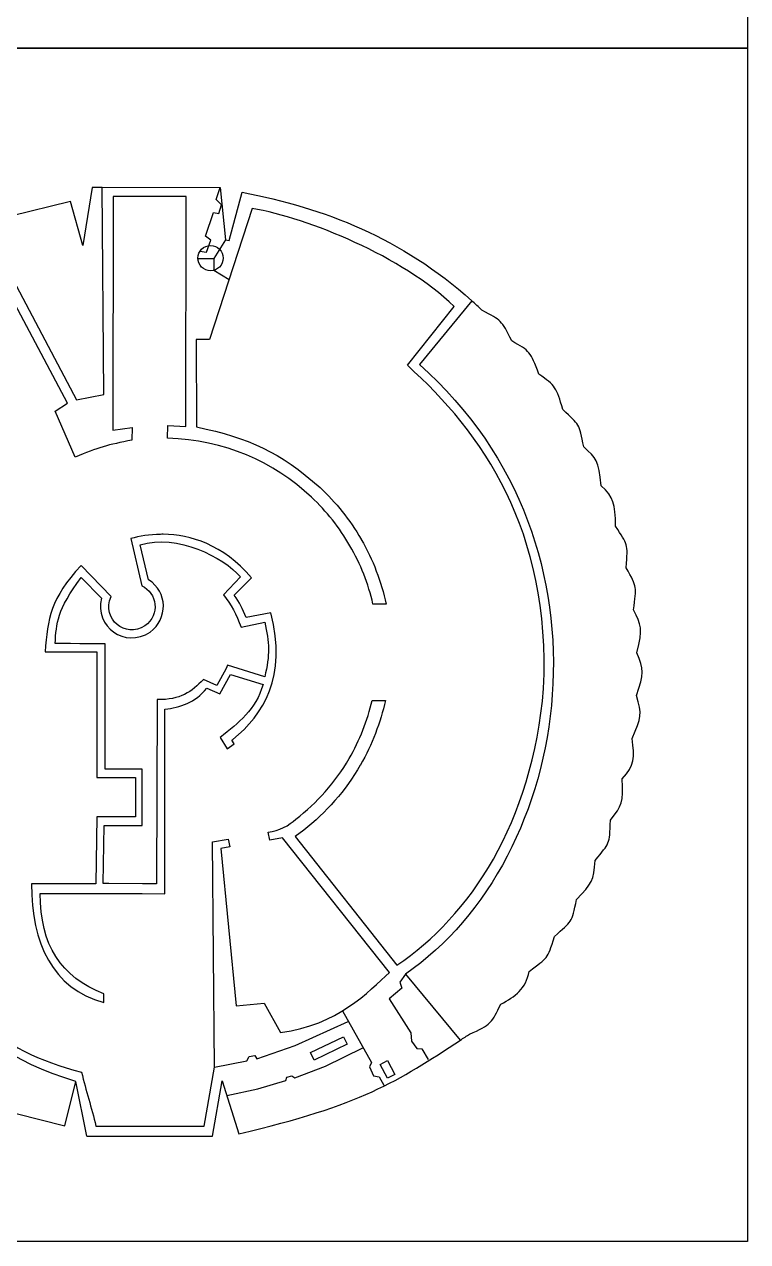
# Model space of a CAD drawing. Extents: x 150 to 1095, y 195 to 1062.
# Drawn here: x 768.1 to 949.8, y 194.9 to 500.8 of the extents above; entities that cross this region are included whole.
import ezdxf

# ---------------------------------------------------------------- set-up
doc = ezdxf.new("R2010")
doc.units = 0
doc.layers.add('Calque_1', color=7, linetype='CONTINUOUS')

msp = doc.modelspace()

# ---------------------------------------------------------------- linework, layer by layer
at = {"layer": 'Calque_1', "color": 1}
for p, q in [((949.8178, 794.68376), (949.8178, 494.78376)), ((949.8178, 494.78376), (549.86781, 494.78376)), ((549.86781, 494.78376), (949.8178, 494.78376)), ((949.8178, 494.78376), (949.8178, 194.88376)), ((778.90968, 405.57123), (748.76062, 462.24012)), ((785.08407, 459.82368), (782.79717, 445.21328)), ((788.07147, 407.77369), (787.60537, 459.84229)), ((787.60537, 459.84229), (817.22727, 459.82329)), ((817.22727, 459.82329), (818.62487, 446.61039)), ((779.62097, 456.26638), (764.62937, 452.58198)), ((782.79717, 445.21328), (779.62097, 456.26638)), ((790.40871, 457.5324), (790.3002, 398.76389)), ((808.69959, 457.5324), (790.40871, 457.5324)), ((808.60759, 399.72869), (808.69959, 457.5324)), ((819.51957, 446.50219), (822.82277, 458.57169)), ((825.31881, 454.532), (814.6285, 421.56243)), ((758.41017, 449.42429), (781.16537, 406.42489)), ((818.62487, 446.61039), (819.51957, 446.50219)), ((880.47767, 431.32169), (867.33837, 415.31079)), ((864.30762, 415.10495), (876.07589, 429.91697)), ((814.6285, 421.56243), (811.26848, 421.56243)), ((811.26848, 421.56243), (811.35998, 399.62424)), ((781.16537, 406.42489), (788.07147, 407.77369)), ((775.80136, 403.54086), (778.90968, 405.57123)), ((780.8708, 391.98394), (775.80136, 403.54086)), ((790.3002, 398.76389), (795.12006, 399.45325)), ((795.12006, 399.45325), (795.09216, 396.29376)), ((804.01924, 396.79812), (804.11124, 400.00413)), ((804.11124, 400.00413), (808.60759, 399.72869)), ((842.35861, 384.39313), (842.35861, 384.39313)), ((794.78962, 371.57371), (797.57977, 359.68239)), ((802.94555, 372.62856), (802.94553, 372.62856)), ((852.67374, 371.42338), (852.67674, 371.42391)), ((799.28628, 361.19733), (797.14087, 369.96695)), ((789.85907, 356.9985), (782.302, 364.79096)), ((782.302, 361.78793), (787.44223, 356.59427)), ((822.40566, 361.90913), (818.10102, 357.41725)), ((820.79711, 357.33467), (825.15093, 361.72337)), ((858.98749, 355.09886), (855.66054, 355.09886)), ((829.96016, 352.9327), (823.76154, 351.7649)), ((822.52599, 349.28994), (828.45489, 350.58152)), ((773.27354, 343.09554), (786.29961, 343.09554)), ((786.29961, 343.09554), (786.29961, 311.55416)), ((788.41119, 313.58475), (788.41119, 345.11729)), ((819.12424, 339.74645), (818.75857, 338.94675)), ((828.45489, 336.83015), (819.12424, 339.74645)), ((818.75857, 338.94675), (816.44379, 334.66304)), ((817.15859, 332.54019), (819.89853, 337.4359)), ((819.89853, 337.4359), (828.05452, 334.92443)), ((816.44379, 334.66304), (813.06572, 336.18684)), ((813.87973, 333.9325), (817.15859, 332.54019)), ((801.47774, 331.08417), (801.261, 284.81022)), ((855.44968, 330.91192), (858.77661, 330.91245)), ((803.36857, 282.27685), (803.36857, 328.67717)), ((817.26673, 321.60044), (819.00045, 318.75014)), ((819.00045, 318.75014), (820.79711, 320.00784)), ((820.18939, 320.87101), (820.48268, 321.08574)), ((820.79711, 320.00784), (820.18939, 320.87101)), ((795.97315, 313.58475), (788.41119, 313.58475)), ((797.68183, 313.58475), (795.97315, 313.58475)), ((797.68183, 299.48028), (797.68183, 313.58475)), ((852.52014, 314.6845), (852.52014, 314.68397)), ((786.29961, 311.55416), (795.97315, 311.55416)), ((795.97315, 311.55416), (795.97315, 301.6006)), ((786.25491, 301.6006), (785.99559, 284.81011)), ((795.97315, 301.6006), (786.25491, 301.6006)), ((787.91017, 284.86164), (788.14147, 299.48028)), ((788.14147, 299.48028), (795.97315, 299.48028)), ((795.97315, 299.48028), (797.68183, 299.48028)), ((829.71067, 295.796226), (829.34947, 297.781636)), ((838.26064, 298.292436), (836.10936, 296.689946)), ((815.38391, 295.375576), (819.31596, 296.053056)), ((815.84175, 238.718056), (815.38391, 295.375576)), ((819.67717, 294.067646), (817.42718, 293.680076)), ((817.42718, 293.680076), (821.29724, 254.135206)), ((819.31596, 296.053056), (819.67717, 294.067646)), ((832.95441, 296.354846), (829.71067, 295.796226)), ((859.84579, 262.546576), (832.95441, 296.354846)), ((836.10936, 296.689946), (861.70211, 264.349286)), ((772.88158, 284.80996), (769.85771, 284.80396)), ((785.99559, 284.81011), (772.88158, 284.80996)), ((789.31968, 284.86164), (787.91017, 284.86164)), ((797.75714, 284.81022), (789.31968, 284.86164)), ((801.261, 284.81022), (797.75714, 284.81022)), ((772.07869, 282.34399), (772.83331, 282.34399)), ((772.83331, 282.34399), (789.27141, 282.34399)), ((789.27141, 282.34399), (797.7089, 282.34445)), ((797.7089, 282.34445), (803.36857, 282.27685)), ((863.85177, 262.14028), (877.58317, 245.54679)), ((788.0157, 255.01149), (788.0697, 257.18989)), ((821.29724, 254.135206), (828.32627, 254.794076)), ((828.32627, 254.794076), (832.46657, 247.436386)), ((813.20729, 223.945307), (815.84175, 238.718056)), ((778.23537, 224.01334), (781.02077, 235.15322)), ((783.80557, 221.40788), (781.02077, 235.1528)), ((815.33257, 221.3895), (817.75817, 235.31411)), ((817.75817, 235.31411), (821.98037, 222.01835)), ((766.01797, 227.06793), (778.23537, 224.01334)), ((786.0663, 223.945307), (813.20729, 223.945307)), ((783.80017, 221.3895), (815.33257, 221.3895)), ((949.8178, 194.88376), (549.86781, 194.88376))]:
    msp.add_line(p, q, dxfattribs=at)
at = {"layer": 'Calque_1', "color": 7}
for p, q in [((816.26518, 456.79745), (817.22728, 459.82332)), ((817.60748, 455.43456), (816.26518, 456.79745)), ((813.55648, 447.5571), (815.59558, 453.47599)), ((815.59558, 453.47599), (816.91408, 453.22674)), ((816.91408, 453.22674), (817.60748, 455.43456)), ((814.91798, 446.57483), (813.55648, 447.5571)), ((812.17938, 443.81243), (813.85278, 443.56754)), ((813.85278, 443.56754), (814.91798, 446.57483)), ((818.62488, 446.61037), (815.68848, 441.97629)), ((811.64578, 441.97629), (815.68848, 441.97629)), ((815.68848, 441.97629), (815.68848, 439.01169)), ((818.02598, 442.05021), (818.02598, 442.05021)), ((815.68848, 439.01169), (819.54648, 436.70277)), ((863.85177, 262.140311), (862.41013, 260.085607)), ((862.41013, 260.085607), (862.90114, 258.612611)), ((862.90114, 258.612611), (859.70966, 255.912121)), ((859.70966, 255.912121), (865.17202, 247.319647)), ((848.02008, 252.889445), (855.29066, 239.893301)), ((836.08952, 244.157941), (849.39869, 250.204261)), ((839.977721, 242.394686), (848.264406, 246.392167)), ((848.264406, 246.392167), (849.169496, 244.515936)), ((865.17202, 247.319647), (865.35614, 245.232904)), ((865.35614, 245.232904), (866.70637, 243.391662)), ((824.5419, 241.427674), (825.95351, 241.673165)), ((825.95351, 241.673165), (826.44452, 240.813927)), ((826.44452, 240.813927), (836.08952, 244.157941)), ((840.882811, 240.518455), (839.977721, 242.394686)), ((849.169496, 244.515936), (840.882811, 240.518455)), ((843.77779, 238.943849), (853.14254, 243.575785)), ((866.70637, 243.391662), (867.93386, 243.330342)), ((867.93386, 243.330342), (869.52962, 240.629852)), ((815.84184, 238.71818), (823.98951, 240.322925)), ((823.98951, 240.322925), (824.5419, 241.427674)), ((836.01897, 236.08807), (843.77779, 238.943849)), ((855.29066, 239.893301), (854.79965, 238.849929)), ((854.79965, 238.849929), (855.78165, 236.579063)), ((857.490135, 239.392319), (859.327558, 240.3738)), ((859.330413, 235.947151), (857.490135, 239.392319)), ((859.327558, 240.3738), (861.167836, 236.928633)), ((833.80949, 235.351577), (834.055, 236.210816)), ((834.055, 236.210816), (835.28248, 236.517676)), ((835.28248, 236.517676), (836.01897, 236.08807)), ((855.78165, 236.579063), (857.19328, 236.333552)), ((857.19328, 236.333552), (858.42077, 234.185451)), ((861.167836, 236.928633), (859.330413, 235.947151)), ((818.94191, 231.600262), (826.74326, 233.27456)), ((826.74326, 233.27456), (833.80949, 235.351577))]:
    msp.add_line(p, q, dxfattribs=at)
at = {"layer": 'Calque_1', "color": 1}
for points in [[(787.55517, 459.81368), (787.55517, 459.81368), (787.64317, 459.82368), (785.08407, 459.82368)], [(822.82277, 458.57169), (843.57537, 454.57639), (862.80937, 447.18299), (880.47767, 431.32169)], [(876.07589, 429.91697), (862.96605, 442.50789), (839.61845, 451.99717), (825.31881, 454.532)], [(883.04827, 428.96492), (882.33637, 429.66295), (881.18767, 430.68416), (880.46197, 431.3537)], [(890.54897, 421.21712), (887.84407, 426.58492), (888.03327, 426.26862), (883.04827, 428.96492)], [(897.34547, 412.84902), (895.24047, 418.53532), (895.06297, 418.69542), (890.54897, 421.21712)], [(867.33837, 415.31079), (919.01237, 369.57099), (905.88837, 290.89113), (863.85177, 262.14028)], [(898.535, 333.882), (900.39295, 373.72868), (883.01779, 398.26122), (864.30762, 415.10495)], [(903.37547, 403.96382), (901.78547, 409.43032), (901.49327, 410.11342), (897.34547, 412.84902)], [(908.62797, 394.58432), (907.43897, 400.53892), (907.58487, 400.05252), (903.37547, 403.96382)], [(811.35998, 399.62424), (824.6814, 396.81706), (832.17379, 393.33096), (842.35861, 384.39313)], [(795.09216, 396.29376), (789.29866, 395.15457), (786.34178, 394.45327), (780.8708, 391.98394)], [(840.22583, 381.94218), (830.67215, 390.97706), (818.32619, 396.29912), (804.01924, 396.79812)], [(913.03447, 384.83772), (912.40877, 391.27782), (911.76927, 391.77612), (908.62797, 394.58432)], [(842.35861, 384.39313), (846.35774, 380.64786), (849.84669, 376.2962), (852.67374, 371.42338)], [(916.63657, 374.67682), (916.54357, 380.39752), (916.13927, 381.84682), (913.03447, 384.83772)], [(849.88675, 369.75946), (847.23777, 374.33295), (843.97011, 378.42023), (840.22583, 381.94218)], [(919.32617, 364.24552), (919.75617, 370.49312), (919.67757, 369.87862), (916.63657, 374.67682)], [(802.28179, 372.62556), (799.52769, 372.58306), (796.9836, 372.15808), (794.78962, 371.57371)], [(797.14087, 369.96695), (806.61471, 372.84304), (817.97877, 366.94791), (822.40566, 361.90913)], [(802.94553, 372.62856), (802.72299, 372.63056), (802.50174, 372.62906), (802.28179, 372.62556)], [(825.15093, 361.72337), (817.9594, 370.07433), (809.84454, 372.57897), (802.94555, 372.62856)], [(852.67674, 371.42391), (852.69184, 371.39751), (852.70704, 371.37081), (852.72224, 371.34431)], [(852.72224, 371.34431), (852.72224, 371.34331), (852.7225, 371.34331), (852.72224, 371.34231)], [(852.72224, 371.34231), (855.67509, 366.20652), (857.7625, 360.72432), (858.98749, 355.09886)], [(855.66054, 355.09886), (854.48492, 360.17394), (852.56065, 365.11705), (849.88675, 369.75946)], [(782.302, 364.79096), (774.63916, 356.47572), (773.92, 351.47171), (773.27354, 343.09554)], [(921.10917, 353.61352), (921.95627, 359.71802), (922.11957, 359.01692), (919.32617, 364.24552)], [(775.77552, 345.19589), (776.18521, 350.30877), (776.23752, 353.57462), (782.302, 361.78793)], [(799.67459, 348.05741), (804.17253, 351.42185), (804.14146, 358.13005), (799.28628, 361.19733)], [(797.57977, 359.68239), (801.34415, 357.92313), (802.38484, 352.47013), (798.32022, 349.60991)], [(787.44223, 356.59427), (785.75173, 349.42759), (793.29185, 343.87645), (799.67459, 348.05741)], [(798.32022, 349.60991), (793.43516, 346.51264), (787.44088, 351.22822), (789.85907, 356.9985)], [(818.10102, 357.41725), (819.95835, 355.0711), (821.38171, 352.41745), (822.52599, 349.28994)], [(823.76154, 351.7649), (822.91593, 353.72037), (822.17462, 355.67394), (820.79711, 357.33467)], [(820.48268, 321.08574), (828.16004, 327.4555), (834.17382, 336.6371), (829.96016, 352.9327)], [(921.95617, 342.87778), (923.54987, 348.94292), (923.11807, 349.84402), (921.10917, 353.61352)], [(828.45489, 350.58152), (829.64188, 345.45879), (829.80132, 342.28818), (828.45489, 336.83015)], [(788.41119, 345.11729), (788.41119, 345.11729), (775.54561, 345.17399), (775.77552, 345.19589)], [(921.86717, 332.10571), (923.77397, 337.65528), (923.79567, 338.62981), (921.95617, 342.87778)], [(813.06572, 336.18684), (810.08496, 332.98029), (807.27175, 331.03977), (801.47774, 331.08417)], [(803.36857, 328.67717), (807.1608, 329.10251), (810.98362, 330.34463), (813.87973, 333.9325)], [(828.05452, 334.92443), (826.22198, 328.52855), (821.93038, 325.24285), (817.26673, 321.60044)], [(861.70211, 264.349286), (879.93127, 276.618046), (895.76777, 300.038636), (898.535, 333.882)], [(849.68515, 316.26733), (852.35435, 320.90517), (854.27544, 325.84275), (855.44968, 330.91192)], [(858.77661, 330.91245), (857.55283, 325.29272), (855.46842, 319.81588), (852.52014, 314.6845)], [(920.79767, 321.33772), (923.17717, 326.72855), (923.26167, 327.38111), (921.86717, 332.10571)], [(918.28827, 311.19967), (921.50477, 314.63906), (921.36257, 316.4887), (920.79767, 321.33772)], [(836.25861, 301.030016), (841.58226, 305.190966), (846.19165, 310.230736), (849.68515, 316.26733)], [(852.47374, 314.60307), (848.76343, 308.203326), (843.91121, 302.701556), (838.26064, 298.292436)], [(852.47774, 314.61107), (852.47774, 314.60807), (852.47474, 314.60607), (852.47374, 314.60307)], [(852.52014, 314.68397), (852.50614, 314.65957), (852.49194, 314.63557), (852.47774, 314.61107)], [(915.34097, 300.75785), (918.25847, 304.51807), (918.56297, 305.2375), (918.28827, 311.19967)], [(829.34947, 297.781636), (832.0326, 298.011976), (834.62727, 299.542746), (836.25861, 301.030016)], [(911.52457, 290.65435), (915.16987, 295.3421), (915.11377, 294.35475), (915.34097, 300.75785)], [(906.81547, 280.88616), (910.69827, 284.92285), (911.13677, 285.62773), (911.52457, 290.65435)], [(745.71985, 284.814826), (746.87026, 253.350876), (761.43055, 242.962846), (782.45982, 237.474196)], [(769.85771, 284.80396), (769.78521, 269.7931), (775.19025, 258.53259), (788.0157, 255.01149)], [(781.02077, 235.15322), (747.47727, 245.16946), (745.21857, 265.20537), (743.34367, 282.21977)], [(788.0697, 257.18989), (777.2428, 261.25934), (771.98225, 269.57951), (772.07869, 282.34399)], [(901.25787, 271.56773), (905.63897, 275.58248), (905.62287, 274.7871), (906.81547, 280.88616)], [(894.90417, 262.78075), (899.58317, 266.46554), (899.44447, 265.55305), (901.25787, 271.56773)], [(832.46657, 247.436386), (846.75511, 249.300076), (854.4998, 257.646536), (859.84579, 262.546576)], [(887.76647, 254.57434), (891.48187, 256.4708), (894.07537, 258.45103), (894.90417, 262.78075)], [(879.96417, 247.05468), (885.13877, 249.2369), (885.71877, 250.04458), (887.76647, 254.57434)], [(821.98037, 222.01835), (852.64617, 229.0808), (861.94807, 235.19068), (877.65427, 245.54454)], [(877.65427, 245.54454), (878.29767, 245.96872), (879.29847, 246.61665), (879.96417, 247.05468)], [(782.45982, 237.474196), (783.52374, 232.762466), (784.95431, 228.645786), (786.0663, 223.945307)]]:
    msp.add_open_spline(points, degree=3, dxfattribs=at)
at = {"layer": 'Calque_1', "color": 7}
for points in [[(811.67358, 442.05021), (811.673581, 442.892589), (812.008217, 443.700465), (812.60387, 444.296115)], [(812.60387, 444.296115), (813.199524, 444.891764), (814.007402, 445.226395), (814.84978, 445.22639)], [(814.84978, 445.22639), (815.692158, 445.226395), (816.500036, 444.891764), (817.09569, 444.296115)], [(817.09569, 444.296115), (817.691343, 443.700465), (818.025979, 442.892589), (818.02598, 442.05021)], [(812.603867, 439.804299), (812.008213, 440.399951), (811.673579, 441.20783), (811.67358, 442.05021)], [(818.02598, 442.05021), (818.025981, 441.20783), (817.691347, 440.399951), (817.095693, 439.804299)], [(814.84978, 438.87402), (814.0074, 438.874015), (813.19952, 439.208647), (812.603867, 439.804299)], [(817.095693, 439.804299), (816.50004, 439.208647), (815.69216, 438.874015), (814.84978, 438.87402)]]:
    msp.add_open_spline(points, degree=3, dxfattribs=at)

doc.saveas('drawing.dxf')
